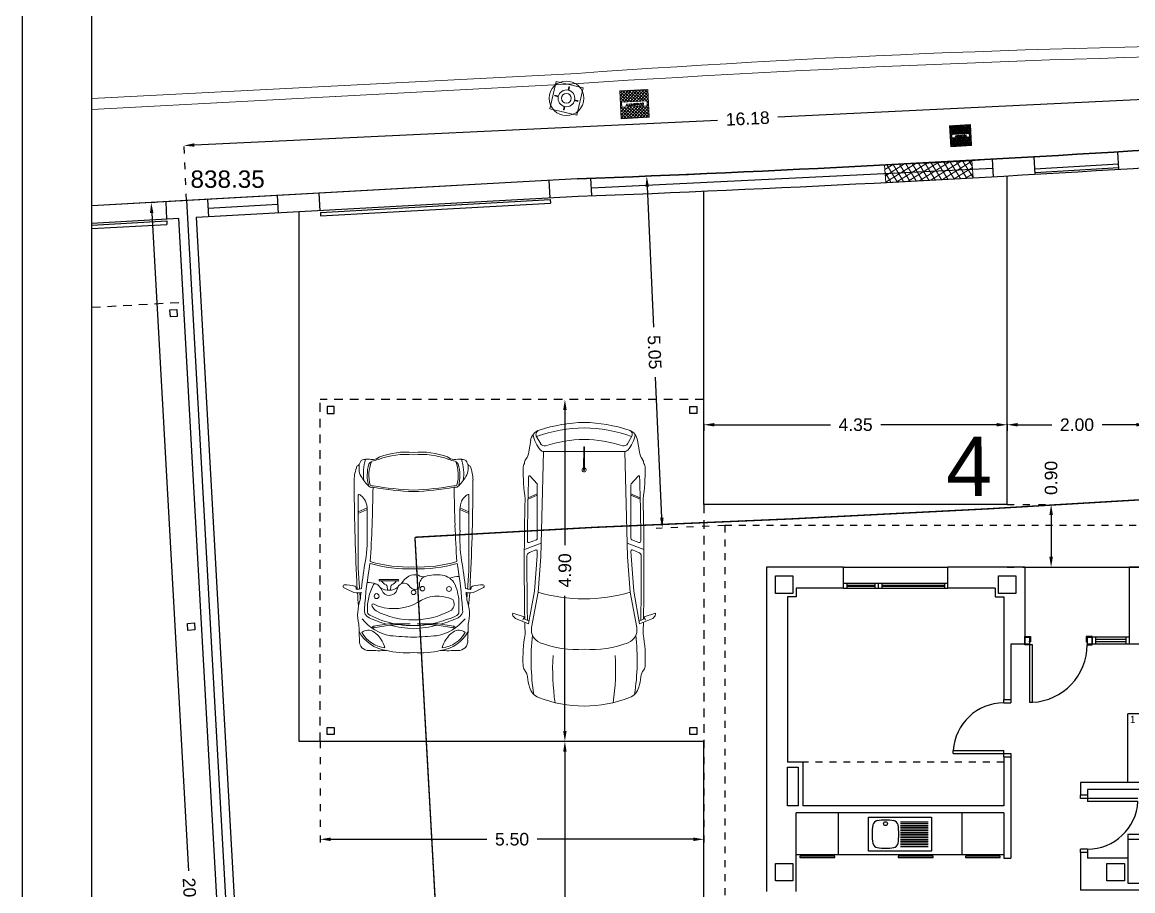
# Model space of a CAD drawing. Header units: millimetres. Extents: x 441061 to 442903, y 4515148 to 4515613.
# Drawn here: x 442334.7 to 442350.63, y 4515538.27 to 4515550.72 of the extents above; entities that cross this region are included whole.
import ezdxf
from ezdxf.enums import TextEntityAlignment as Align

# ---------------------------------------------------------------- set-up
doc = ezdxf.new("R2010")
doc.units = ezdxf.units.MM
for name, pattern in [('CONTINUA', [0]), ('PUNTOS2', [0.125, 0, -0.125]), ('RAYITAS', [0.375, 0.25, -0.125])]:
    doc.linetypes.add(name, pattern=pattern)
for name, color, linetype in [('01_alzado', 5, 'CONTINUA'), ('01_cotas', 254, 'Continuous'), ('01_ejes', 10, 'Continuous'), ('01_implantación', 5, 'Continuous'), ('01_mono BAJA', 2, 'Continuous'), ('01_parcela', 7, 'Continuous'), ('01_proyección', 4, 'RAYITAS'), ('01_retranqueo', 250, 'Continuous'), ('01_textos', 7, 'Continuous'), ('01_urb interior', 4, 'Continuous')]:
    doc.layers.add(name, color=color, linetype=linetype)
doc.layers.add('01_cartela', color=6, linetype='Continuous', plot=False)
doc.layers.add('01_muebles_B', color=254, linetype='Continuous', lineweight=5)
doc.styles.add('Estilo1', font='swissel.ttf')
doc.styles.add('NIEVES2', font='sanss___.ttf')
doc.styles.add('ROMANS', font='romans')
doc.dimstyles.new('DECIMAL-50', dxfattribs={"dimtxt": 0.08, "dimasz": 0.15, "dimexe": 0.09, "dimexo": 0, "dimgap": 0.09, "dimtad": 0, "dimzin": 0, "dimdsep": 46, "dimtxsty": 'ROMANS', "dimcen": 0.09, "dimclrt": 6, "dimadec": 0, "dimazin": 0, "dimtfac": 1.38, "dimtix": 1, "dimtofl": 0, "dimtmove": 2, "dimatfit": 3, "dimldrblk": 'OBLIQUE', "dimfxl": 1, "dimtolj": 1, "dimtzin": 0, "dimarcsym": 0})

# ---------------------------------------------------------------- blocks, each defined once
blk = doc.blocks.new('A$C6A825EFA')
at = {"layer": '01_mono BAJA', "color": 254}
for p, q in [((1.1, 12.5, 0), (0, 12.5, 0)), ((0, 12.5, 0), (0, 7.855, 0)), ((1.1, 12.2, 0), (1.1, 12.5, 0)), ((1.1, 12.5, 0), (2.6, 12.5, 0)), ((3.7, 12.5, 0), (2.6, 12.5, 0)), ((2.6, 12.2, 0), (2.6, 12.5, 0)), ((3.7, 12.5, 0), (3.7, 11.4, 0)), ((3.7, 12.5, 0), (5.2, 12.5, 0)), ((5.5, 12.5, 0), (5.2, 12.5, 0)), ((5.2, 12.5, 0), (5.2, 11.4, 0)), ((5.2, 12.5, 0), (6.225, 12.5, 0)), ((1.1, 12.27, 0), (2.6, 12.27, 0)), ((1.15, 12.27, 0), (1.15, 12.2, 0)), ((1.55, 12.27, 0), (1.55, 12.2, 0)), ((1.6, 12.27, 0), (1.6, 12.2, 0)), ((1.65, 12.27, 0), (1.65, 12.2, 0)), ((2.55, 12.27, 0), (2.55, 12.2, 0)), ((1.1, 12.2, 0), (0.425, 12.2, 0)), ((0.425, 12.2), (0.425, 12.075)), ((1.1, 12.2, 0), (2.6, 12.2, 0)), ((1.15, 12.242, 0), (1.55, 12.242, 0)), ((1.15, 12.228, 0), (1.55, 12.228, 0)), ((1.65, 12.242, 0), (2.55, 12.242, 0)), ((1.65, 12.228, 0), (2.55, 12.228, 0)), ((3.275, 12.2, 0), (2.6, 12.2, 0)), ((3.275, 12.2), (3.275, 12.075)), ((0.3, 12.075, 0), (0.3, 9.705, 0)), ((0.425, 12.075), (0.3, 12.075)), ((3.275, 12.075), (3.4, 12.075)), ((3.4, 12.075, 0), (3.4, 10.606, 0)), ((3.785, 11.5, 0), (3.785, 11.44, 0)), ((4.58, 11.5, 0), (4.58, 11.44, 0)), ((4.665, 11.5, 0), (4.665, 11.4, 0)), ((5.2, 11.5, 0), (4.665, 11.5, 0)), ((4.715, 11.5, 0), (4.715, 11.4, 0)), ((5.15, 11.467, 0), (4.715, 11.467, 0)), ((5.15, 11.5, 0), (5.15, 11.4, 0)), ((3.7, 11.4, 0), (3.5, 11.4, 0)), ((3.5, 11.4, 0), (3.5, 10.606, 0)), ((3.71, 11.4, 0), (3.77, 11.4, 0)), ((3.77, 11.43, 0), (3.77, 11.4, 0)), ((4.595, 11.43, 0), (4.595, 11.4, 0)), ((5.2, 11.4, 0), (4.665, 11.4, 0)), ((5.15, 11.433, 0), (4.715, 11.433, 0)), ((5.4, 11.4, 0), (5.2, 11.4, 0)), ((3.4, 10.606, 0), (3.5, 10.606, 0)), ((3.4, 10.556, 0), (3.4, 10.606, 0)), ((3.4, 10.556, 0), (3.5, 10.556, 0)), ((3.5, 10.606, 0), (3.5, 10.556, 0)), ((5.18, 9.415, 0), (5.18, 10.4, 0)), ((5.4, 10.4, 0), (5.18, 10.4, 0)), ((2.676, 9.831, 0), (2.676, 9.872, 0)), ((2.676, 9.872, 0), (3.4, 9.872, 0)), ((2.676, 9.831, 0), (3.5, 9.831, 0)), ((3.4, 9.781, 0), (3.4, 9.872, 0)), ((3.4, 9.781, 0), (3.4, 9.08, 0)), ((3.4, 9.781, 0), (3.5, 9.781, 0)), ((3.5, 9.831, 0), (3.5, 9.781, 0)), ((3.5, 9.781, 0), (3.5, 8.33, 0)), ((0.52, 9.705, 0), (0.3, 9.705, 0)), ((0.52, 9.705, 0), (0.52, 9.08, 0)), ((7.7, 9.415, 0), (4.5, 9.415, 0)), ((4.5, 9.415, 0), (4.5, 9.235, 0)), ((4.5, 9.415, 0), (4.5, 9.235, 0)), ((7.7, 9.315, 0), (4.6, 9.315, 0)), ((4.6, 9.315, 0), (4.6, 9.235, 0)), ((4.6, 9.315, 0), (4.6, 9.235, 0)), ((3.4, 9.08, 0), (0.52, 9.08, 0)), ((4.6, 9.235, 0), (4.5, 9.235, 0)), ((4.5, 9.185, 0), (4.5, 9.235, 0)), ((5.324, 9.185, 0), (4.5, 9.185, 0)), ((4.6, 9.235, 0), (4.6, 9.144, 0)), ((5.324, 9.144, 0), (4.6, 9.144, 0)), ((3.4, 8.98, 0), (0.425, 8.98, 0)), ((0.425, 7.855, 0), (0.425, 8.98, 0)), ((1.025, 8.98, 0), (1.025, 8.38, 0)), ((1.462, 8.43, 0), (1.462, 8.92, 0)), ((1.462, 8.92, 0), (2.362, 8.92, 0)), ((2.362, 8.92, 0), (2.362, 8.43, 0)), ((2.8, 8.98, 0), (2.8, 8.38, 0)), ((3.4, 8.98, 0), (3.4, 8.33, 0)), ((1.921, 8.85, 0), (2.317, 8.85, 0)), ((1.921, 8.825, 0), (2.317, 8.825, 0)), ((1.921, 8.8, 0), (2.317, 8.8, 0)), ((1.921, 8.775, 0), (2.317, 8.775, 0)), ((1.921, 8.75, 0), (2.317, 8.75, 0)), ((1.921, 8.725, 0), (2.317, 8.725, 0)), ((1.921, 8.7, 0), (2.317, 8.7, 0)), ((1.921, 8.675, 0), (2.317, 8.675, 0)), ((1.921, 8.65, 0), (2.317, 8.65, 0)), ((1.921, 8.625, 0), (2.317, 8.625, 0)), ((1.921, 8.6, 0), (2.317, 8.6, 0)), ((5.88, 8.6, 0), (5.18, 8.6, 0)), ((1.921, 8.575, 0), (2.317, 8.575, 0)), ((1.921, 8.55, 0), (2.317, 8.55, 0)), ((1.921, 8.525, 0), (2.317, 8.525, 0)), ((1.921, 8.5, 0), (2.317, 8.5, 0)), ((4.5, 8.41, 0), (4.5, 8.46, 0)), ((4.6, 8.46, 0), (4.5, 8.46, 0)), ((4.6, 8.46, 0), (4.6, 8.41, 0)), ((3.4, 8.38, 0), (0.425, 8.38, 0)), ((2.362, 8.43, 0), (1.462, 8.43, 0)), ((3.4, 8.33, 0), (3.5, 8.33, 0)), ((4.5, 8.41, 0), (4.5, 7.87, 0)), ((4.6, 8.41, 0), (4.5, 8.41, 0)), ((4.6, 8.41, 0), (4.6, 8.33, 0)), ((5.18, 8.33, 0), (4.6, 8.33, 0)), ((5.18, 8.33, 0), (5.18, 7.97, 0)), ((5.18, 7.97, 0), (7.675, 7.97, 0)), ((7.725, 7.87, 0), (4.5, 7.87, 0))]:
    blk.add_line(p, q, dxfattribs=at)
for points in [[(0.375, 12.125), (0.125, 12.125), (0.125, 12.375), (0.375, 12.375), (0.375, 12.125)], [(3.575, 12.125), (3.325, 12.125), (3.325, 12.375), (3.575, 12.375), (3.575, 12.125)], [(0.375, 8.005), (0.125, 8.005), (0.125, 8.255), (0.375, 8.255), (0.375, 8.005)], [(5.13, 8.005), (4.88, 8.005), (4.88, 8.255), (5.13, 8.255), (5.13, 8.005)]]:
    blk.add_lwpolyline(points, close=True, dxfattribs=at)
at = {"layer": '01_mono BAJA', "color": 254, "elevation": 0}
for points in [[(3.785, 11.51), (3.785, 11.5), (3.7, 11.5), (3.7, 11.51)], [(3.77, 11.4), (3.7, 11.4), (3.7, 11.5), (3.77, 11.5)], [(4.58, 11.51), (4.58, 11.5), (4.665, 11.5), (4.665, 11.51)], [(3.77, 11.4), (3.77, 11.39), (3.7, 11.39), (3.7, 11.4)], [(3.785, 11.44), (3.785, 11.43), (3.77, 11.43), (3.77, 11.44)], [(3.77, 11.39), (3.77, 10.565), (3.81, 10.565), (3.81, 11.39)], [(4.58, 11.44), (4.58, 11.43), (4.595, 11.43), (4.595, 11.44)], [(4.595, 11.4), (4.595, 11.39), (4.665, 11.39), (4.665, 11.4)], [(0.3, 9.635), (0.45, 9.635), (0.45, 9.08), (0.3, 9.08)], [(5.18, 8.67), (5.18, 7.97), (5.88, 7.97), (5.88, 8.67)], [(0.478, 8.36), (0.478, 8.34), (0.978, 8.34), (0.978, 8.36)], [(1.887, 8.36), (1.887, 8.34), (2.387, 8.34), (2.387, 8.36)], [(2.85, 8.36), (2.85, 8.34), (3.35, 8.34), (3.35, 8.36)]]:
    blk.add_lwpolyline(points, close=True, dxfattribs=at)
for points in [[(4.595, 11.5), (4.595, 11.4)], [(4.665, 11.4), (4.665, 11.5)]]:
    blk.add_lwpolyline(points, dxfattribs=at)
at = {"layer": '01_mono BAJA', "color": 254}
blk.add_circle((1.704, 8.825, 0), 0.0275, dxfattribs=at)
for centre, radius, start, end in [((3.768, 11.391, 0), 0.827, 272.8856, 359.9505), ((3.4, 9.831, 0), 0.725, 90, 176.7242), ((4.6, 9.185, 0), 0.725, 270, 356.7242), ((2.262, 8.675, 0), 0.75, 169.8852, 190.1148), ((1.598, 8.794, 0), 0.075, 99.0787, 169.8852), ((1.704, 8.127, 0), 0.75, 80.9213, 99.0787), ((1.811, 8.794, 0), 0.075, 10.1148, 80.9213), ((1.146, 8.675, 0), 0.75, 349.8852, 10.1148), ((1.598, 8.557, 0), 0.075, 190.1148, 260.9213), ((1.704, 9.223, 0), 0.75, 260.9213, 279.0787), ((1.811, 8.557, 0), 0.075, 279.0787, 349.8852)]:
    blk.add_arc(centre, radius, start, end, dxfattribs=at)
at = {"layer": '01_proyección', "color": 120, "ltscale": 0.25}
blk.add_line((3.4, 9.705, 0), (0.52, 9.705, 0), dxfattribs=at)
at = {"layer": '01_proyección', "color": 120, "ltscale": 0.25, "elevation": 0}
blk.add_lwpolyline([(15.7, 7.405), (16.3, 7.405), (16.3, 13.1), (-0.6, 13.1), (-0.6, 7.405), (0, 7.405)], dxfattribs=at)
at = {"layer": '01_mono BAJA', "color": 254, "style": 'NIEVES2'}
blk.add_text('1', height=0.103, dxfattribs=at).set_placement((5.249, 10.268, 0), align=Align.CENTER)
blk = doc.blocks.new('A$C0D711DC8')
at = {"layer": '01_muebles_B', "color": 254}
for p, q in [((10.733, 9.894), (9.764, 9.894)), ((10.493, 9.894), (10.545, 9.776)), ((10.515, 9.894), (10.567, 9.778)), ((9.056, 9.495), (9.026, 9.699)), ((9.004, 9.693), (9.038, 9.48)), ((9.038, 9.48), (9.054, 9.218)), ((9.056, 9.218), (9.056, 9.495)), ((9.038, 8.865), (9.054, 9.127)), ((9.054, 9.218), (9.056, 9.218)), ((9.054, 9.127), (9.056, 9.127)), ((9.056, 9.127), (9.056, 8.851)), ((9.004, 8.652), (9.038, 8.865)), ((9.056, 8.851), (9.026, 8.647)), ((9.546, 8.827), (9.494, 8.834)), ((9.546, 8.878), (9.495, 8.871)), ((9.614, 8.734), (9.614, 8.97)), ((9.634, 8.734), (9.634, 8.97)), ((10.493, 8.452), (10.545, 8.569)), ((10.515, 8.452), (10.567, 8.567)), ((10.733, 8.452), (9.764, 8.452))]:
    blk.add_line(p, q, dxfattribs=at)
for centre, radius in [((9.014, 9.701), 0.0121), ((9.51, 9.635), 0.0319), ((9.514, 9.288), 0.0297), ((9.466, 9.173), 0.0297), ((9.417, 8.691), 0.0319), ((9.014, 8.645), 0.0121)]:
    blk.add_circle(centre, radius, dxfattribs=at)
for centre, radius, start, end in [((10.167, 9.714), 0.738, 149.7434, 158.9846), ((9.544, 10.069), 0.023, 23.336, 131.4157), ((8.51, 10.147), 1.058, 348.7131, 356.2571), ((8.829, 9.758), 0.121, 83.4929, 184.381), ((9.185, 9.462), 0.48, 118.4979, 171.6974), ((9.142, 9.497), 0.403, 119.7279, 173.0139), ((9.122, 5.315), 4.571, 90.9016, 93.5003), ((9.503, 9.367), 0.611, 128.6532, 169.9617), ((8.847, 9.764), 0.126, 322.6544, 41.1658), ((9.178, 9.352), 0.549, 69.8978, 103.4423), ((9.94, 2.874), 7.047, 93.9115, 95.3212), ((8.751, 3.271), 6.625, 83.7996, 84.6711), ((10.975, -10.424), 20.353, 94.2603, 94.5093), ((9.619, 9.904), 0.16, 152.3452, 197.1649), ((9.518, 9.909), 0.0131, 69.95, 178.3297), ((9.777, 9.927), 0.273, 183.7214, 196.1025), ((9.94, 2.874), 7.047, 92.7044, 93.5361), ((10.975, -10.424), 20.353, 93.4112, 94.1277), ((8.751, 3.271), 6.625, 80.1778, 83.3742), ((9.525, 9.945), 0.0232, 265.4824, 347.7447), ((10.995, -17.873), 27.82, 90.1403, 92.8584), ((10.573, 9.974), 0.192, 294.6989, 323.0283), ((10.691, 9.894), 0.0501, 315.174, 347.3096), ((10.732, 9.885), 0.00831, 343.0311, 79.2932), ((11.29, 9.332), 0.611, 121.0895, 136.7388), ((10.906, 9.364), 0.584, 69.532, 87.9675), ((11.059, 9.742), 0.141, 86.8457, 126.696), ((11.101, 8.862), 1.022, 88.2888, 91.9327), ((11.185, 9.948), 0.0842, 206.7402, 257.6517), ((11.135, 9.81), 0.0644, 351.2386, 60.1485), ((10.942, 9.629), 2.236, 176.9311, 182.7066), ((10.509, 9.106), 1.518, 154.798, 163.8884), ((9.975, 9.34), 0.903, 155.1761, 164.735), ((9.226, 9.718), 0.0964, 77.7254, 158.9302), ((9.211, 9.707), 0.057, 88.7397, 167.4182), ((9.265, 9.038), 0.727, 86.5634, 94.2004), ((9.314, 9.595), 0.107, 57.3841, 137.6524), ((8.819, 3.701), 6.126, 80.3818, 85.9978), ((9.306, 9.064), 0.701, 67.8757, 89.7559), ((9.473, 9.516), 0.219, 7.735, 63.719), ((9.165, 9.803), 0.511, 341.8582, 355.871), ((11.471, 9.253), 1.7, 163.325, 182.6992), ((11.496, 9.248), 1.7, 163.325, 182.5468), ((12.246, 53.159), 43.488, 266.8642, 267.4858), ((10.175, 11.66), 1.884, 261.0449, 273.0528), ((10.459, 15.409), 5.634, 268.1287, 270.8789), ((12.021, 70.959), 61.269, 268.42618, 268.89057), ((10.529, 10.11), 0.334, 272.7892, 291.8342), ((14.417, 9.048), 3.64, 169.6671, 178.0415), ((10.894, 9.715), 0.0607, 143.7564, 193.2967), ((10.991, 9.25), 0.526, 73.7001, 105.481), ((10.903, 9.711), 0.0495, 146.1855, 196.1005), ((10.991, 9.25), 0.505, 69.1925, 104.8598), ((11.01, 9.2), 0.627, 72.4585, 97.9913), ((11.113, 9.698), 0.062, 14.8998, 65.8723), ((11.473, 9.762), 0.303, 189.085, 205.7225), ((10.241, 9.772), 0.959, 355.5054, 1.6982), ((8.653, 9.896), 0.361, 284.3027, 324.7225), ((10.25, 9.166), 1.218, 160.2257, 168.6391), ((10.144, 9.165), 1.038, 151.121, 207.6483), ((8.958, 9.487), 0.459, 324.9496, 25.463), ((14.417, 9.048), 3.62, 169.6671, 178.0415), ((11.352, 9.713), 0.156, 186.0058, 219.1392), ((10.256, 9.278), 1.007, 354.015, 20.5105), ((10.287, 9.262), 1.007, 354.9224, 20.5105), ((9.808, 9.261), 1.13, 166.1566, 184.4621), ((17.649, 8.764), 8.777, 175.3636, 177.3327), ((10.509, 9.106), 1.518, 165.717, 177.48), ((9.185, 9.47), 0.511, 343.3936, 8.525), ((10.25, 9.166), 1.218, 171.2453, 188.5682), ((9.566, 9.362), 0.114, 263.9035, 340.5155), ((9.771, 9.295), 0.101, 164.9008, 216.3288), ((9.808, 9.085), 1.13, 175.5379, 193.8434), ((17.649, 9.581), 8.777, 182.6673, 184.6364), ((10.509, 9.239), 1.518, 182.52, 194.283), ((9.904, 8.914), 0.65, 151.4841, 196.6746), ((9.552, 9.202), 0.047, 86.7847, 183.1724), ((9.6, 9.197), 0.0954, 178.5946, 241.3055), ((9.538, 9.188), 0.158, 330.3363, 17.3801), ((11.471, 9.093), 1.7, 177.3008, 196.675), ((11.496, 9.097), 1.7, 177.4532, 196.675), ((14.417, 9.297), 3.64, 181.9585, 190.3329), ((14.417, 9.297), 3.62, 181.9585, 190.3329), ((10.256, 9.068), 1.007, 339.4895, 5.985), ((10.287, 9.084), 1.007, 339.4895, 5.0776), ((9.492, 9.055), 0.098, 279.5997, 343.5492), ((9.498, 9.044), 0.0889, 349.0142, 50.9794), ((9.424, 9.265), 0.296, 301.9645, 328.2937), ((9.624, 8.97), 0.0104, 0, 180), ((9.503, 8.978), 0.611, 190.0383, 231.3468), ((10.25, 9.166), 1.218, 191.3609, 207.4845), ((9.528, 8.859), 0.101, 101.4545, 181.9236), ((9.525, 8.854), 0.0985, 178.6673, 249.1293), ((9.686, 8.849), 0.193, 142.3155, 213.2169), ((9.543, 8.902), 0.0241, 275.7304, 333.0283), ((9.665, 8.855), 0.106, 119.0162, 160.5033), ((10.942, 8.716), 2.236, 177.2934, 183.0689), ((9.185, 8.884), 0.48, 188.3026, 241.5021), ((9.142, 8.849), 0.403, 186.9861, 240.2721), ((8.653, 8.449), 0.361, 35.2775, 75.6973), ((10.509, 9.239), 1.518, 196.1116, 205.202), ((9.507, 8.785), 0.232, 194.2372, 212.2618), ((9.426, 8.595), 0.178, 39.093, 68.893), ((9.543, 8.803), 0.0241, 26.9717, 84.2696), ((9.665, 8.849), 0.106, 199.4967, 240.9838), ((9.532, 8.677), 0.0451, 325.113, 43.0643), ((9.624, 8.734), 0.0104, 180, 0), ((11.473, 8.583), 0.303, 154.2775, 170.915), ((11.352, 8.632), 0.156, 140.8608, 173.9942), ((8.829, 8.587), 0.121, 175.619, 276.5071), ((8.847, 8.581), 0.126, 318.8342, 37.3456), ((9.226, 8.628), 0.0964, 201.0698, 282.2746), ((9.215, 8.619), 0.0486, 198.7488, 279.3616), ((9.25, 9.243), 0.672, 267.6901, 298.2478), ((9.346, 8.77), 0.149, 215.4424, 244.8998), ((8.819, 14.644), 6.126, 274.0022, 279.6182), ((9.299, 8.649), 0.0212, 220.8304, 310.3789), ((9.285, 8.645), 0.0299, 337.3586, 32.1758), ((8.751, 15.074), 6.625, 276.6258, 279.8222), ((9.161, 8.546), 0.436, 2.9924, 17.9381), ((12.246, -34.814), 43.488, 92.5142, 93.1358), ((10.175, 6.685), 1.884, 86.9472, 98.9551), ((10.459, 2.936), 5.634, 89.1211, 91.8713), ((12.021, -52.613), 61.269, 91.10943, 91.57382), ((10.529, 8.236), 0.334, 68.1658, 87.2108), ((10.573, 8.372), 0.192, 36.9717, 65.3011), ((10.894, 8.63), 0.0607, 166.7033, 216.2436), ((11.29, 9.013), 0.611, 223.2612, 238.9105), ((10.991, 9.095), 0.526, 254.519, 286.2999), ((10.903, 8.634), 0.0495, 163.8995, 213.8145), ((10.991, 9.095), 0.505, 255.1402, 290.8075), ((11.01, 9.145), 0.627, 262.0087, 287.5415), ((11.113, 8.647), 0.062, 294.1277, 345.1002), ((11.135, 8.535), 0.0644, 299.8515, 8.7614), ((10.241, 8.573), 0.959, 358.3018, 4.4946), ((9.122, 13.031), 4.571, 266.4997, 269.0984), ((9.178, 8.993), 0.549, 256.5577, 290.1022), ((9.94, 15.472), 7.047, 264.6788, 266.0885), ((8.751, 15.074), 6.625, 275.3289, 276.2004), ((10.975, 28.769), 20.353, 265.4907, 265.7397), ((9.619, 8.441), 0.16, 162.8351, 207.6548), ((9.777, 8.418), 0.273, 163.8975, 176.2786), ((9.518, 8.436), 0.0131, 181.6703, 290.05), ((9.94, 15.472), 7.047, 266.4639, 267.2956), ((10.975, 28.769), 20.353, 265.8723, 266.5888), ((9.525, 8.401), 0.0232, 12.2553, 94.5176), ((8.51, 8.199), 1.058, 3.7429, 11.2869), ((10.995, 36.219), 27.82, 267.1416, 269.8597), ((10.691, 8.451), 0.0501, 12.6904, 44.826), ((10.732, 8.46), 0.00831, 280.7068, 16.9689), ((10.906, 8.982), 0.584, 272.0325, 290.468), ((11.059, 8.603), 0.141, 233.304, 273.1543), ((11.101, 9.484), 1.022, 268.0673, 271.7112), ((11.185, 8.397), 0.0842, 102.3483, 153.2598), ((10.167, 8.631), 0.738, 201.0154, 210.2566), ((9.544, 8.277), 0.023, 228.5843, 336.664)]:
    blk.add_arc(centre, radius, start, end, dxfattribs=at)
blk = doc.blocks.new('A$C392252A0')
at = {"layer": '01_muebles_B', "color": 254}
for p, q in [((10.715, 8.129), (10.705, 8.127)), ((10.705, 8.127), (10.752, 7.979)), ((10.738, 8.124), (10.715, 8.129)), ((10.775, 8.091), (10.738, 8.124)), ((9.876, 7.976), (9.791, 7.758)), ((10.752, 7.979), (10.798, 7.995)), ((10.773, 7.987), (10.809, 7.914)), ((10.846, 7.92), (10.775, 8.091)), ((8.499, 7.763), (8.397, 7.82)), ((8.605, 7.917), (8.455, 7.893)), ((9.019, 7.811), (8.92, 7.9)), ((9.201, 7.926), (9.149, 7.807)), ((9.219, 7.928), (9.166, 7.807)), ((9.784, 7.911), (9.748, 7.818)), ((9.913, 7.908), (9.882, 7.828)), ((10.418, 7.844), (9.958, 7.808)), ((10.418, 7.844), (10.846, 7.92)), ((10.43, 7.798), (10.894, 7.881)), ((8.599, 7.726), (9.971, 7.763)), ((8.599, 7.725), (8.599, 7.201)), ((9.731, 7.807), (9.031, 7.807)), ((9.898, 7.807), (9.958, 7.808)), ((10.43, 7.798), (9.971, 7.763)), ((8.839, 7.203), (8.537, 7.2)), ((8.537, 7.2), (8.537, 7.193)), ((8.839, 7.19), (8.537, 7.193)), ((8.599, 6.669), (8.599, 7.193)), ((8.599, 6.668), (9.971, 6.631)), ((8.499, 6.631), (8.397, 6.573)), ((9.019, 6.582), (8.92, 6.494)), ((9.731, 6.587), (9.031, 6.587)), ((9.201, 6.468), (9.149, 6.587)), ((9.219, 6.466), (9.166, 6.587)), ((9.784, 6.482), (9.748, 6.576)), ((9.876, 6.418), (9.791, 6.636)), ((9.913, 6.486), (9.882, 6.565)), ((9.898, 6.587), (9.958, 6.585)), ((10.418, 6.55), (9.958, 6.585)), ((10.43, 6.596), (9.971, 6.631)), ((10.418, 6.55), (10.846, 6.473)), ((10.43, 6.596), (10.894, 6.512)), ((8.605, 6.476), (8.455, 6.5)), ((10.705, 6.267), (10.752, 6.414)), ((10.752, 6.414), (10.798, 6.398)), ((10.773, 6.407), (10.809, 6.48)), ((10.846, 6.473), (10.775, 6.303)), ((10.715, 6.265), (10.705, 6.267)), ((10.738, 6.27), (10.715, 6.265)), ((10.775, 6.303), (10.738, 6.27))]:
    blk.add_line(p, q, dxfattribs=at)
for centre, radius, start, end in [((8.751, 7.888), 0.086, 87.4739, 128.6871), ((8.808, 7.907), 0.086, 87.4739, 128.6871), ((8.809, 4.809), 3.183, 82.5975, 89.9397), ((10.099, -28.508), 36.485, 88.9288, 91.3819), ((10.099, -28.508), 36.485, 88.6181, 88.8592), ((11.3, 6.178), 1.816, 87.2886, 100.1742), ((11.389, 7.907), 0.086, 51.3129, 92.5261), ((11.554, 8.112), 0.177, 231.3129, 264.0105), ((8.474, 7.733), 0.162, 96.7804, 161.7197), ((8.375, 7.769), 0.0561, 66.6468, 164.8738), ((8.295, 7.436), 0.435, 49.0196, 78.8841), ((8.586, 8.093), 0.177, 275.9895, 308.6871), ((8.929, 7.908), 0.0124, 91.7937, 220.4777), ((10.022, -29.576), 37.513, 90.3882, 91.6701), ((9.731, 7.824), 0.0177, 270, 338.7209), ((9.768, 7.918), 0.0177, 338.7209, 90.3882), ((9.897, 7.823), 0.0159, 158.7209, 271.5074), ((9.963, 7.889), 0.0531, 90.2143, 158.7209), ((10.099, -28.508), 36.45, 88.8997, 90.2143), ((10.925, 7.707), 0.177, 21.0532, 100.1701), ((11.313, 4.914), 2.974, 81.2806, 96.1737), ((11.467, 7.285), 0.654, 72.0531, 84.0105), ((11.619, 7.711), 0.203, 22.7994, 75.9629), ((10.216, 7.155), 1.997, 161.6598, 178.7983), ((10.242, 7.158), 1.952, 160.298, 178.865), ((10.276, 7.152), 1.836, 162.6109, 178.6018), ((8.473, 7.717), 0.0531, 342.7058, 60.706), ((8.545, 7.725), 0.0531, 0, 49.0196), ((9.031, 7.824), 0.0177, 228.3547, 270), ((8.43, 7.197), 2.089, 0, 16.7318), ((9.874, 7.302), 1.304, 355.3559, 21.0532), ((10.262, 7.197), 1.654, 0, 21.006), ((11.437, 4.633), 2.974, 81.5863, 93.456), ((10.216, 7.239), 1.997, 181.2017, 198.3402), ((10.242, 7.236), 1.952, 181.135, 199.702), ((10.276, 7.242), 1.836, 181.3982, 197.3891), ((8.839, 7.197), 0.0267, 193.7603, 166.2397), ((8.839, 7.197), 0.00662, 270, 90), ((8.43, 7.197), 2.089, 343.2682, 0), ((9.874, 7.091), 1.304, 338.9468, 4.6441), ((10.262, 7.197), 1.654, 338.994, 0), ((11.437, 9.761), 2.974, 266.544, 278.4137), ((8.473, 6.677), 0.0531, 299.294, 17.2942), ((8.545, 6.669), 0.0531, 310.9804, 0), ((8.474, 6.661), 0.162, 198.2803, 263.2196), ((8.375, 6.625), 0.0561, 195.1262, 293.3532), ((8.295, 6.957), 0.435, 281.1159, 310.9804), ((9.031, 6.569), 0.0177, 90, 131.6453), ((9.731, 6.569), 0.0177, 21.2791, 90), ((9.897, 6.571), 0.0159, 88.4926, 201.2791), ((10.925, 6.686), 0.177, 259.8299, 338.9468), ((11.313, 9.479), 2.974, 263.8263, 278.7194), ((11.619, 6.682), 0.203, 284.0371, 337.2006), ((8.586, 6.3), 0.177, 51.3129, 84.0105), ((8.751, 6.506), 0.086, 231.3129, 272.5261), ((8.808, 6.487), 0.086, 231.3129, 272.5261), ((8.809, 9.584), 3.183, 270.0603, 277.4025), ((8.929, 6.486), 0.0124, 139.5223, 268.2063), ((10.022, 43.97), 37.513, 268.3299, 269.6118), ((10.099, 42.902), 36.485, 268.6181, 271.0712), ((9.768, 6.476), 0.0177, 269.6118, 21.2791), ((9.963, 6.505), 0.0531, 201.2791, 269.7857), ((10.099, 42.902), 36.45, 269.7857, 271.1003), ((10.099, 42.902), 36.485, 271.1408, 271.3819), ((11.3, 8.215), 1.816, 259.8258, 272.7114), ((11.389, 6.487), 0.086, 267.4739, 308.6871), ((11.554, 6.282), 0.177, 95.9895, 128.6871), ((11.467, 7.108), 0.654, 275.9895, 287.9469)]:
    blk.add_arc(centre, radius, start, end, dxfattribs=at)
blk = doc.blocks.new('AL')
h = blk.add_hatch()
h.set_pattern_fill('ANSI37', color=256, scale=0.01)
h.set_pattern_definition([(45.00000001175, (-280056.487906, -4524533.842966), (-0.02245064030728, 0.02245064029807), []), (135.00000001175, (-280056.487906, -4524533.842966), (-0.02245064029807, -0.02245064030728), [])])
h.paths.add_polyline_path([(0.2, 0.2), (-0.2, 0.2), (-0.035, 0.035), (0.182, 0.035), (0.182, -0.035), (0.035, -0.035), (0.2, -0.2)], flags=17)
h.paths.add_polyline_path([(0.035, -0.035), (-0.182, -0.035), (-0.182, 0.035), (-0.035, 0.035), (-0.2, 0.2), (-0.2, -0.2), (0.2, -0.2)], flags=17)
for points in [[(-0.2, 0.2), (0.2, 0.2)], [(-0.2, 0.2), (-0.2, -0.2)], [(0.2, 0.2), (0.2, -0.2)], [(-0.2, -0.2), (0.2, -0.2)]]:
    blk.add_lwpolyline(points)
blk.add_lwpolyline([(0.182, -0.035), (-0.182, -0.035), (-0.182, 0.035), (0.182, 0.035)], close=True)
at = {"style": 'ROMANS', "oblique": 15, "width": 1.035276}
blk.add_text('ALUMBRADO', height=0.0315, dxfattribs=at).set_placement((0, -0.022), align=Align.CENTER)
blk = doc.blocks.new('f2')
for p, q in [((-0.005, 0.17), (0.005, 0.17)), ((-0.005, 0.12), (-0.005, 0.17)), ((0.005, 0.12), (0.005, 0.17)), ((-0.17, -0.005), (-0.17, 0.005)), ((-0.12, 0.005), (-0.17, 0.005)), ((0.12, 0.005), (0.17, 0.005)), ((0.17, -0.005), (0.17, 0.005)), ((-0.12, -0.005), (-0.17, -0.005)), ((-0.005, -0.17), (-0.005, -0.12)), ((0.005, -0.17), (0.005, -0.12)), ((0.12, -0.005), (0.17, -0.005)), ((-0.005, -0.17), (0.005, -0.17))]:
    blk.add_line(p, q)
blk.add_lwpolyline([(0.2, 0.2), (-0.2, 0.2), (-0.2, -0.2), (0.2, -0.2)], close=True)
for radius in [0.248, 0.12, 0.07]:
    blk.add_circle((0, 0), radius)
blk = doc.blocks.new('ACO25X25')
h = blk.add_hatch()
h.set_pattern_fill('ANSI37', color=256, scale=0.005)
h.set_pattern_definition([(45.00000001175, (-280056.18755, -4524533.909328), (-0.01122532015364, 0.011225320149034), []), (135.00000001175, (-280056.18755, -4524533.909328), (-0.011225320149034, -0.01122532015364), [])])
h.paths.add_polyline_path([(0.125, 0.125), (-0.125, 0.125), (-0.02, 0.02), (0.105, 0.02), (0.105, -0.02), (0.02, -0.02), (0.125, -0.125)], flags=17)
h.paths.add_polyline_path([(0.02, -0.02), (-0.105, -0.02), (-0.105, 0.02), (-0.02, 0.02), (-0.125, 0.125), (-0.125, -0.125), (0.125, -0.125)], flags=17)
for points in [[(-0.125, 0.125), (0.125, 0.125), (0.125, -0.125), (-0.125, -0.125)], [(-0.105, -0.02), (-0.105, 0.02), (0.105, 0.02), (0.105, -0.02)]]:
    blk.add_lwpolyline(points, close=True)
at = {"style": 'ROMANS', "oblique": 15, "width": 1.035276}
blk.add_text('ACOMETIDA', height=0.0183, dxfattribs=at).set_placement((0, -0.013), align=Align.CENTER)
blk = doc.blocks.new('*D131')
at = {"layer": '01_cotas', "color": 0, "linetype": 'PUNTOS2', "lineweight": -2, "transparency": 16777216}
for p, q in [((442353.227, 4515548.939), (442353.185, 4515549.819)), ((442337.061, 4515548.166), (442337.019, 4515549.046))]:
    blk.add_line(p, q, dxfattribs=at)
at = {"layer": '01_cotas', "color": 0, "lineweight": -2, "transparency": 16777216}
for p, q in [((442353.04, 4515549.722), (442345.54, 4515549.364)), ((442337.173, 4515548.964), (442344.673, 4515549.322))]:
    blk.add_line(p, q, dxfattribs=at)
at = {"layer": '01_cotas', "color": 0, "transparency": 16777216}
for points in [[(442353.039, 4515549.747), (442353.041, 4515549.697), (442353.19, 4515549.73)], [(442337.172, 4515548.989), (442337.174, 4515548.939), (442337.023, 4515548.956)]]:
    blk.add_solid(points, dxfattribs=at)
at = {"layer": '01_cotas', "color": 7, "transparency": 16777216, "insert": (442345.106, 4515549.343), "char_height": 0.18, "attachment_point": 5, "rotation": 2.738, "style": 'Estilo1'}
blk.add_mtext('\\A1;16.18', dxfattribs=at)
blk = doc.blocks.new('*D140')
at = {"layer": '01_cotas', "color": 0, "linetype": 'PUNTOS2', "lineweight": -2, "transparency": 16777216}
for p, q in [((442337.061, 4515548.166), (442336.463, 4515548.133)), ((442338.174, 4515528.184), (442337.576, 4515528.15))]:
    blk.add_line(p, q, dxfattribs=at)
at = {"layer": '01_cotas', "color": 0, "lineweight": -2, "transparency": 16777216}
for p, q in [((442336.561, 4515547.988), (442337.086, 4515538.561)), ((442337.658, 4515528.305), (442337.133, 4515537.732))]:
    blk.add_line(p, q, dxfattribs=at)
at = {"layer": '01_cotas', "color": 0, "transparency": 16777216}
for points in [[(442336.586, 4515547.989), (442336.536, 4515547.987), (442336.553, 4515548.138)], [(442337.683, 4515528.306), (442337.633, 4515528.304), (442337.666, 4515528.155)]]:
    blk.add_solid(points, dxfattribs=at)
at = {"layer": '01_cotas', "color": 7, "transparency": 16777216, "insert": (442337.11, 4515538.146), "char_height": 0.18, "attachment_point": 5, "rotation": 273.1886, "style": 'Estilo1'}
blk.add_mtext('\\A1;20.01', dxfattribs=at)
blk = doc.blocks.new('*D169')
at = {"layer": '01_cotas', "color": 0, "linetype": 'PUNTOS2', "lineweight": -2, "transparency": 16777216}
for p, q in [((442344.477, 4515540.416), (442342.395, 4515540.416)), ((442344.477, 4515532.511), (442342.395, 4515532.511))]:
    blk.add_line(p, q, dxfattribs=at)
at = {"layer": '01_cotas', "color": 0, "lineweight": -2, "transparency": 16777216}
for p, q in [((442342.485, 4515540.266), (442342.485, 4515536.823)), ((442342.485, 4515532.661), (442342.485, 4515536.104))]:
    blk.add_line(p, q, dxfattribs=at)
at = {"layer": '01_cotas', "color": 0, "transparency": 16777216}
for points in [[(442342.46, 4515540.266), (442342.51, 4515540.266), (442342.485, 4515540.416)], [(442342.46, 4515532.661), (442342.51, 4515532.661), (442342.485, 4515532.511)]]:
    blk.add_solid(points, dxfattribs=at)
at = {"layer": '01_cotas', "color": 7, "transparency": 16777216, "insert": (442342.485, 4515536.464), "char_height": 0.18, "attachment_point": 5, "rotation": 90, "style": 'Estilo1'}
blk.add_mtext('\\A1;7.90', dxfattribs=at)
blk = doc.blocks.new('*D170')
at = {"layer": '01_cotas', "color": 0, "linetype": 'PUNTOS2', "lineweight": -2, "transparency": 16777216}
for p, q in [((442344.477, 4515545.316), (442342.395, 4515545.316)), ((442344.477, 4515540.416), (442342.395, 4515540.416))]:
    blk.add_line(p, q, dxfattribs=at)
at = {"layer": '01_cotas', "color": 0, "lineweight": -2, "transparency": 16777216}
for p, q in [((442342.485, 4515545.166), (442342.485, 4515543.227)), ((442342.485, 4515540.566), (442342.485, 4515542.504))]:
    blk.add_line(p, q, dxfattribs=at)
at = {"layer": '01_cotas', "color": 0, "transparency": 16777216}
for points in [[(442342.46, 4515545.166), (442342.51, 4515545.166), (442342.485, 4515545.316)], [(442342.46, 4515540.566), (442342.51, 4515540.566), (442342.485, 4515540.416)]]:
    blk.add_solid(points, dxfattribs=at)
at = {"layer": '01_cotas', "color": 7, "transparency": 16777216, "insert": (442342.485, 4515542.866), "char_height": 0.18, "attachment_point": 5, "rotation": 90, "style": 'Estilo1'}
blk.add_mtext('\\A1;4.90', dxfattribs=at)
blk = doc.blocks.new('*D171')
at = {"layer": '01_cotas', "color": 0, "linetype": 'PUNTOS2', "lineweight": -2, "transparency": 16777216}
for p, q in [((442338.977, 4515540.416), (442338.977, 4515538.922)), ((442344.477, 4515540.416), (442344.477, 4515538.922))]:
    blk.add_line(p, q, dxfattribs=at)
at = {"layer": '01_cotas', "color": 0, "lineweight": -2, "transparency": 16777216}
for p, q in [((442339.127, 4515539.012), (442341.367, 4515539.012)), ((442344.327, 4515539.012), (442342.088, 4515539.012))]:
    blk.add_line(p, q, dxfattribs=at)
at = {"layer": '01_cotas', "color": 0, "transparency": 16777216}
for points in [[(442339.127, 4515539.037), (442339.127, 4515538.987), (442338.977, 4515539.012)], [(442344.327, 4515539.037), (442344.327, 4515538.987), (442344.477, 4515539.012)]]:
    blk.add_solid(points, dxfattribs=at)
at = {"layer": '01_cotas', "color": 7, "transparency": 16777216, "insert": (442341.727, 4515539.012), "char_height": 0.18, "attachment_point": 5, "style": 'Estilo1'}
blk.add_mtext('\\A1;5.50', dxfattribs=at)
blk = doc.blocks.new('*D168')
at = {"layer": '01_cotas', "color": 0, "linetype": 'PUNTOS2', "lineweight": -2, "transparency": 16777216}
for p, q in [((442348.827, 4515543.811), (442349.546, 4515543.811)), ((442348.827, 4515542.911), (442349.546, 4515542.911))]:
    blk.add_line(p, q, dxfattribs=at)
at = {"layer": '01_cotas', "color": 0, "lineweight": -2, "transparency": 16777216}
blk.add_line((442349.456, 4515543.661), (442349.456, 4515543.061), dxfattribs=at)
at = {"layer": '01_cotas', "color": 0, "transparency": 16777216}
for points in [[(442349.431, 4515543.661), (442349.481, 4515543.661), (442349.456, 4515543.811)], [(442349.431, 4515543.061), (442349.481, 4515543.061), (442349.456, 4515542.911)]]:
    blk.add_solid(points, dxfattribs=at)
at = {"layer": '01_cotas', "color": 7, "transparency": 16777216, "insert": (442349.456, 4515544.192), "char_height": 0.18, "attachment_point": 5, "rotation": 90, "style": 'Estilo1'}
blk.add_mtext('\\A1;0.90', dxfattribs=at)
blk = doc.blocks.new('*D177')
at = {"layer": '01_cotas', "color": 0, "linetype": 'PUNTOS2', "lineweight": -2, "transparency": 16777216}
for p, q in [((442348.827, 4515544.965), (442348.827, 4515544.864)), ((442350.827, 4515544.965), (442350.827, 4515544.864))]:
    blk.add_line(p, q, dxfattribs=at)
at = {"layer": '01_cotas', "color": 0, "lineweight": -2, "transparency": 16777216}
for p, q in [((442348.977, 4515544.954), (442349.467, 4515544.954)), ((442350.677, 4515544.954), (442350.188, 4515544.954))]:
    blk.add_line(p, q, dxfattribs=at)
at = {"layer": '01_cotas', "color": 0, "transparency": 16777216}
for points in [[(442348.977, 4515544.979), (442348.977, 4515544.929), (442348.827, 4515544.954)], [(442350.677, 4515544.979), (442350.677, 4515544.929), (442350.827, 4515544.954)]]:
    blk.add_solid(points, dxfattribs=at)
at = {"layer": '01_cotas', "color": 7, "transparency": 16777216, "insert": (442349.827, 4515544.954), "char_height": 0.18, "attachment_point": 5, "style": 'Estilo1'}
blk.add_mtext('\\A1;2.00', dxfattribs=at)
blk = doc.blocks.new('*D179')
at = {"layer": '01_cotas', "color": 0, "linetype": 'PUNTOS2', "lineweight": -2, "transparency": 16777216}
for p, q in [((442344.477, 4515544.965), (442344.477, 4515544.864)), ((442348.827, 4515544.965), (442348.827, 4515544.864))]:
    blk.add_line(p, q, dxfattribs=at)
at = {"layer": '01_cotas', "color": 0, "lineweight": -2, "transparency": 16777216}
for p, q in [((442344.627, 4515544.954), (442346.291, 4515544.954)), ((442348.677, 4515544.954), (442347.014, 4515544.954))]:
    blk.add_line(p, q, dxfattribs=at)
at = {"layer": '01_cotas', "color": 0, "transparency": 16777216}
for points in [[(442344.627, 4515544.979), (442344.627, 4515544.929), (442344.477, 4515544.954)], [(442348.677, 4515544.979), (442348.677, 4515544.929), (442348.827, 4515544.954)]]:
    blk.add_solid(points, dxfattribs=at)
at = {"layer": '01_cotas', "color": 7, "transparency": 16777216, "insert": (442346.652, 4515544.954), "char_height": 0.18, "attachment_point": 5, "style": 'Estilo1'}
blk.add_mtext('\\A1;4.35', dxfattribs=at)
blk = doc.blocks.new('*D756')
at = {"layer": '01_cotas', "color": 0, "linetype": 'PUNTOS2', "lineweight": -2, "transparency": 16777216}
for p, q in [((442344.554, 4515548.556), (442343.568, 4515548.513)), ((442344.777, 4515543.511), (442343.791, 4515543.468))]:
    blk.add_line(p, q, dxfattribs=at)
at = {"layer": '01_cotas', "color": 0, "lineweight": -2, "transparency": 16777216}
for p, q in [((442343.665, 4515548.367), (442343.754, 4515546.354)), ((442343.875, 4515543.622), (442343.785, 4515545.634))]:
    blk.add_line(p, q, dxfattribs=at)
at = {"layer": '01_cotas', "color": 0, "transparency": 16777216}
for points in [[(442343.69, 4515548.368), (442343.64, 4515548.366), (442343.658, 4515548.517)], [(442343.9, 4515543.623), (442343.85, 4515543.621), (442343.881, 4515543.472)]]:
    blk.add_solid(points, dxfattribs=at)
at = {"layer": '01_cotas', "color": 7, "transparency": 16777216, "insert": (442343.77, 4515545.994), "char_height": 0.18, "attachment_point": 5, "rotation": 272.5336, "style": 'Estilo1'}
blk.add_mtext('\\A1;5.05', dxfattribs=at)

msp = doc.modelspace()

# ---------------------------------------------------------------- hatches: boundary and pattern name
at = {"layer": '01_muebles_B'}
h = msp.add_hatch(dxfattribs=at)
h.set_pattern_fill('ANSI37', color=256, scale=0.025, angle=-13.112)
h.set_pattern_definition([(31.8879503774, (-1012204.12667, 218271.429935), (-0.0419306200016, 0.0673959474396), []), (121.8879503774, (-1012204.12667, 218271.429935), (-0.0673959474396, -0.0419306200016), [])])
h.paths.add_polyline_path([(442347.069, 4515548.677), (442348.32, 4515548.744), (442348.336, 4515548.494), (442347.085, 4515548.428)])

# ---------------------------------------------------------------- linework, layer by layer
at = {"layer": '01_alzado', "elevation": 0}
msp.add_lwpolyline([(442335.704, 4515554.517), (442372.471, 4515554.517), (442372.471, 4515523.829), (442335.704, 4515523.829)], close=True, dxfattribs=at)
msp.add_lwpolyline([(442335.704, 4515554.517), (442372.471, 4515554.517), (442372.471, 4515523.829), (442335.704, 4515523.829)], close=True, dxfattribs=at)
at = {"layer": '01_cartela', "color": 3, "elevation": 0}
msp.add_lwpolyline([(442334.704, 4515555.517), (442334.704, 4515512.447), (442395.98, 4515512.447), (442395.98, 4515555.517)], close=True, dxfattribs=at)
at = {"layer": '01_ejes', "color": 10, "ltscale": 0.25}
msp.add_line((442337.061, 4515548.166, 837.551), (442338.174, 4515528.184, 837.551), dxfattribs=at)
at = {"layer": '01_implantación', "linetype": 'Continuous'}
for p, q in [((442349.228, 4515548.545, 837.551), (442349.213, 4515548.795, 837.551)), ((442350.426, 4515548.617, 837.551), (442350.411, 4515548.866, 837.551)), ((442348.629, 4515548.509, 837.551), (442348.615, 4515548.759, 837.551)), ((442342.662, 4515548.478, 837.551), (442337.061, 4515548.166, 837.551)), ((442342.871, 4515548.239, 837.551), (442342.857, 4515548.489, 837.551)), ((442342.272, 4515548.206, 837.551), (442342.258, 4515548.456, 837.551)), ((442337.061, 4515548.166, 837.551), (442335.704, 4515548.09, 837.551)), ((442336.762, 4515548.149, 837.551), (442336.775, 4515547.9, 837.551)), ((442342.674, 4515548.228, 837.551), (442337.2, 4515547.923, 837.551)), ((442337.361, 4515548.183, 837.551), (442337.375, 4515547.933, 837.551)), ((442338.378, 4515547.989, 837.551), (442338.364, 4515548.239, 837.551)), ((442338.977, 4515548.022, 837.551), (442338.963, 4515548.272, 837.551)), ((442336.95, 4515547.909, 837.551), (442335.704, 4515547.84, 837.551)), ((442338.05, 4515528.177, 837.551), (442336.95, 4515547.909, 837.551)), ((442337.2, 4515547.923, 837.551), (442338.299, 4515528.191, 837.551))]:
    msp.add_line(p, q, dxfattribs=at)
at = {"layer": '01_implantación', "linetype": 'Continuous', "elevation": 837.551}
for points in [[(442336.828, 4515546.5), (442336.822, 4515546.6), (442336.922, 4515546.606), (442336.928, 4515546.506)], [(442339.177, 4515545.116), (442339.177, 4515545.216), (442339.077, 4515545.216), (442339.077, 4515545.116)], [(442344.277, 4515545.116), (442344.277, 4515545.216), (442344.377, 4515545.216), (442344.377, 4515545.116)], [(442337.08, 4515542.007), (442337.075, 4515542.107), (442337.175, 4515542.113), (442337.18, 4515542.013)], [(442339.177, 4515540.616), (442339.177, 4515540.516), (442339.077, 4515540.516), (442339.077, 4515540.616)], [(442344.277, 4515540.516), (442344.277, 4515540.616), (442344.377, 4515540.616), (442344.377, 4515540.516)]]:
    msp.add_lwpolyline(points, close=True, dxfattribs=at)
at = {"layer": '01_implantación', "linetype": 'Continuous'}
for radius, start, end in [(340.107, 272.21457, 273.64656), (340.357, 272.21493, 273.64574)]:
    msp.add_arc((442329.52, 4515888.331, 837.551), radius, start, end, dxfattribs=at)
at = {"layer": '01_muebles_B', "elevation": 837.551}
for points in [[(442335.704, 4515549.629), (442342.663, 4515549.99, -0.017052), (442354.082, 4515550.418, -0.020922), (442361.814, 4515550.052, -0.025864), (442372.471, 4515548.445)], [(442372.471, 4515548.279, 0.024776), (442361.83, 4515549.882, 0.017876), (442354.063, 4515550.296, 0.01262), (442342.683, 4515549.846), (442335.704, 4515549.472)]]:
    msp.add_lwpolyline(points, format="xyb", dxfattribs=at)
msp.add_lwpolyline([(442347.069, 4515548.677), (442348.32, 4515548.744), (442348.336, 4515548.494), (442347.085, 4515548.428)], close=True, dxfattribs=at)
at = {"layer": '01_parcela', "linetype": 'Continuous', "elevation": 837.551}
msp.add_lwpolyline([(442372.471, 4515546.853, 0.031128), (442361.809, 4515548.522, 0.030707), (442351.151, 4515548.913, -0.006248), (442342.662, 4515548.478), (442335.704, 4515548.09)], format="xyb", dxfattribs=at)
at = {"layer": '01_proyección', "color": 120, "linetype": 'RAYITAS', "ltscale": 0.5}
for p, q in [((442335.704, 4515546.638, 837.551), (442337.017, 4515546.711, 837.551)), ((442338.977, 4515540.416, 837.551), (442338.977, 4515545.316, 837.551)), ((442344.477, 4515545.316, 837.551), (442338.977, 4515545.316, 837.551)), ((442344.477, 4515543.811, 837.551), (442344.477, 4515540.416, 837.551))]:
    msp.add_line(p, q, dxfattribs=at)
at = {"layer": '01_retranqueo', "color": 170, "const_width": 0.02, "elevation": 837.551}
msp.add_lwpolyline([(442366.794, 4515542.849, 0.016842), (442361.332, 4515543.544, 0.030453), (442351.37, 4515543.916, -0.006146), (442342.898, 4515543.483), (442340.335, 4515543.341)], format="xyb", dxfattribs=at)
msp.add_lwpolyline([(442340.335, 4515543.341), (442341.003, 4515531.346)], dxfattribs=at)
at = {"layer": '01_urb interior'}
for p, q in [((442342.865, 4515548.352, 837.551), (442348.622, 4515548.634, 837.551)), ((442337.368, 4515548.058, 837.551), (442338.371, 4515548.114, 837.551))]:
    msp.add_line(p, q, dxfattribs=at)
at = {"layer": '01_urb interior', "color": 2}
for p, q in [((442349.224, 4515548.62, 837.551), (442350.422, 4515548.692, 837.551)), ((442349.227, 4515548.57, 837.551), (442350.425, 4515548.642, 837.551)), ((442348.827, 4515543.811, 837.551), (442348.827, 4515548.522, 837.551)), ((442338.979, 4515547.997, 837.551), (442342.274, 4515548.181, 837.551)), ((442342.274, 4515548.181, 837.551), (442342.276, 4515548.131, 837.551)), ((442344.477, 4515543.811, 837.551), (442344.477, 4515548.303, 837.551)), ((442338.676, 4515540.416, 837.551), (442338.676, 4515548.006, 837.551)), ((442338.982, 4515547.947, 837.551), (442342.276, 4515548.131, 837.551)), ((442335.704, 4515547.815, 837.551), (442336.777, 4515547.875, 837.551)), ((442336.777, 4515547.875, 837.551), (442336.78, 4515547.825, 837.551)), ((442335.704, 4515547.765, 837.551), (442336.78, 4515547.825, 837.551)), ((442348.827, 4515543.811, 837.551), (442344.477, 4515543.811, 837.551)), ((442344.477, 4515540.416, 837.551), (442338.676, 4515540.416, 837.551)), ((442344.477, 4515532.511, 837.551), (442344.477, 4515540.416, 837.551))]:
    msp.add_line(p, q, dxfattribs=at)
at = {"layer": '01_urb interior', "color": 2, "elevation": 837.551}
msp.add_lwpolyline([(442338.979, 4515547.997), (442338.982, 4515547.947)], dxfattribs=at)

# ---------------------------------------------------------------- block references
at = {"layer": '01_mono BAJA', "rotation": 1.309213091169341e-07}
msp.add_blockref('A$C6A825EFA', (442345.377, 4515530.411, 837.551), dxfattribs=at)
at = {"layer": '01_muebles_B'}
for name, p, rotation in [('f2', (442342.507, 4515549.633, 1675.801), 346.8879503773839), ('AL', (442343.482, 4515549.551, 837.551), 2.864662116286778)]:
    msp.add_blockref(name, p, dxfattribs=dict(at, rotation=rotation))
at = {"layer": '01_muebles_B', "xscale": 1.2, "yscale": 1.2, "rotation": 3.206422583700091}
msp.add_blockref('ACO25X25', (442348.158, 4515549.098, 1675.75), dxfattribs=at)
at = {"layer": '01_muebles_B', "xscale": -1.1, "yscale": 1.1, "zscale": 1.1}
for name, p, rotation in [('A$C392252A0', (442350.677, 4515554.029, 837.551), 90.00000001875549), ('A$C0D711DC8', (442330.225, 4515532.139, 837.551), 270.0000000187555)]:
    msp.add_blockref(name, p, dxfattribs=dict(at, rotation=rotation))

# ---------------------------------------------------------------- texts
at = {"layer": '01_muebles_B', "style": 'NIEVES2'}
msp.add_text('838.35', height=0.2494, dxfattribs=at).set_placement((442337.649, 4515548.35), align=Align.CENTER)
at = {"layer": '01_textos', "color": 7, "style": 'Estilo1'}
msp.add_text('4', height=0.849, rotation=0.2958, dxfattribs=at).set_placement((442348.281, 4515543.932, 837.551), align=Align.CENTER)

# ---------------------------------------------------------------- dimensions: what is measured, and where the dimension line sits
at = {"layer": '01_cotas', "color": 251}
for p1, p2, distance, picture, middle in [((442353.227, 4515548.939, 837.551), (442337.061, 4515548.166, 837.551), -0.791, '*D131', (442345.106, 4515549.343)), ((442344.777, 4515543.511, 837.551), (442344.554, 4515548.556, 837.551), 0.897, '*D756', (442343.77, 4515545.994)), ((442338.174, 4515528.184, 837.551), (442337.061, 4515548.166, 837.551), 0.509, '*D140', (442337.11, 4515538.146))]:
    dim = msp.add_aligned_dim(p1=p1, p2=p2, distance=distance, dimstyle='DECIMAL-50', override={"dimtxt": 0.18, "dimtxsty": 'Estilo1', "dimsah": 1, "dimclrt": 7, "dimfxl": 0.09, "dimarcsym": 2}, dxfattribs=at)
    dim.commit()
    dim.dimension.update_dxf_attribs({"geometry": picture, "text_midpoint": middle})
for base, p1, p2, picture, middle in [((442342.485, 4515545.316), (442344.477, 4515540.416, 0), (442344.477, 4515545.316, 0), '*D170', (442342.485, 4515542.866)), ((442342.4846, 4515540.4157), (442344.4773, 4515532.5114, 0), (442344.4773, 4515540.4157, 0), '*D169', (442342.4846, 4515536.4636))]:
    dim = msp.add_linear_dim(base=base, p1=p1, p2=p2, angle=90, dimstyle='DECIMAL-50', override={"dimtxt": 0.18, "dimtxsty": 'Estilo1', "dimsah": 1, "dimclrt": 7, "dimfxl": 0.09, "dimarcsym": 2}, dxfattribs=at)
    dim.commit()
    dim.dimension.update_dxf_attribs({"geometry": picture, "text_midpoint": middle})
for base, p1, p2, picture, middle in [((442344.477, 4515544.954, 837.551), (442348.827, 4515544.965, 837.551), (442344.477, 4515544.965, 837.551), '*D179', (442346.652, 4515544.954, 837.551)), ((442350.827, 4515544.954, 837.551), (442348.827, 4515544.965, 837.551), (442350.827, 4515544.965, 837.551), '*D177', (442349.827, 4515544.954, 837.551)), ((442344.477, 4515539.012), (442338.977, 4515540.416, 0), (442344.477, 4515540.416, 0), '*D171', (442341.727, 4515539.012))]:
    dim = msp.add_linear_dim(base=base, p1=p1, p2=p2, dimstyle='DECIMAL-50', override={"dimtxt": 0.18, "dimtxsty": 'Estilo1', "dimsah": 1, "dimclrt": 7, "dimfxl": 0.09, "dimarcsym": 2}, dxfattribs=at)
    dim.commit()
    dim.dimension.update_dxf_attribs({"geometry": picture, "text_midpoint": middle})
dim = msp.add_linear_dim(base=(442349.456, 4515542.911), p1=(442348.827, 4515543.811, 0), p2=(442348.827, 4515542.911, 0), angle=90, dimstyle='DECIMAL-50', override={"dimtxt": 0.18, "dimtxsty": 'Estilo1', "dimsah": 1, "dimclrt": 7, "dimfxl": 0.09, "dimarcsym": 2}, dxfattribs=at)
dim.commit()
dim.dimension.update_dxf_attribs({"geometry": '*D168', "text_midpoint": (442349.456, 4515544.192), "dimtype": 160})

doc.saveas('drawing.dxf')
